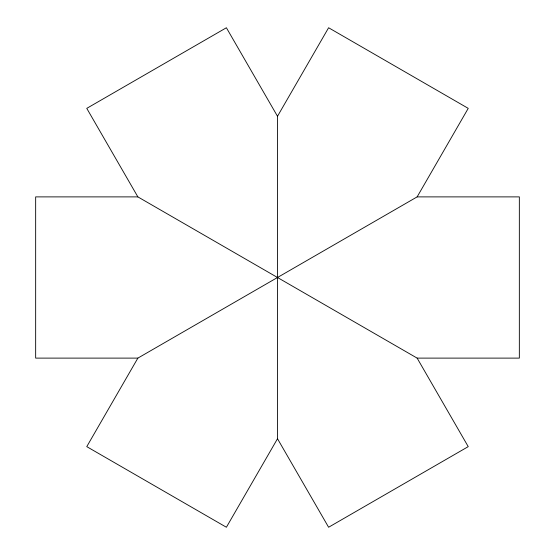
<?xml version="1.0" encoding="UTF-8"?>
<svg xmlns="http://www.w3.org/2000/svg" width="555" height="555" viewBox="0 0 555 555"><rect width="100%" height="100%" fill="white"/><g stroke="black" fill="none" stroke-linecap="round" stroke-linejoin="round"><path stroke-width="0.83" d="M137.869 358.114L86.767 446.636L226.391 527.25L277.5 438.727L277.5 116.272L226.391 27.75L86.767 108.364L137.869 196.886L417.131 358.114L519.341 358.114L519.341 196.886L417.131 196.886L137.869 358.114L35.659 358.114L35.659 196.886L137.869 196.886M277.5 116.272L328.609 27.75L468.233 108.364L417.131 196.886M417.131 358.114L468.233 446.636L328.609 527.25L277.5 438.727"/></g></svg>
